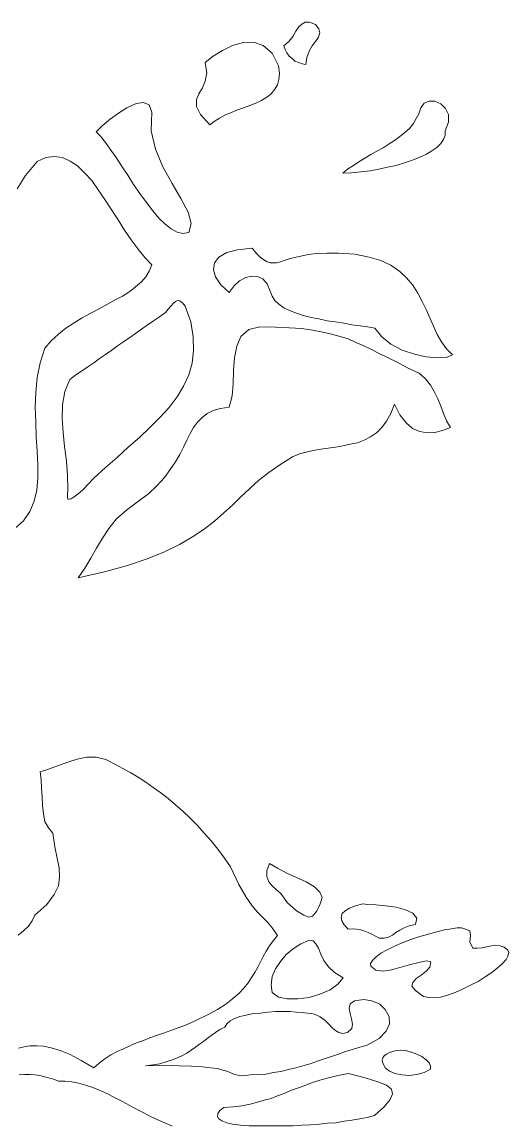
# Model space of a CAD drawing. Header units: millimetres. Extents: x 87938 to 265635, y 330093 to 434310.
# Drawn here: x 224566 to 225837, y 350842 to 353722 of the extents above; entities that cross this region are included whole.
import ezdxf

# ---------------------------------------------------------------- set-up
doc = ezdxf.new("R2010")
doc.units = ezdxf.units.MM

# ---------------------------------------------------------------- blocks, each defined once
blk = doc.blocks.new('A$C5F7565A8')
at = {"lineweight": 0}
for p, q in [((4968.9, 4749.8), (4976.6, 4757.5)), ((4976.6, 4757.5), (4985.5, 4762.5)), ((4985.5, 4762.5), (4996.9, 4762.5)), ((4996.9, 4762.5), (5012.1, 4756.2)), ((5012.1, 4756.2), (5021, 4744.8)), ((4943.5, 4712.9), (4953.6, 4725.7)), ((4953.6, 4725.7), (4961.3, 4738.4)), ((4961.3, 4738.4), (4968.9, 4749.8)), ((5019.8, 4723.1), (5012.1, 4711.7)), ((5023.6, 4734.6), (5019.8, 4723.1)), ((5021, 4744.8), (5023.6, 4734.6)), ((4796, 4701.5), (4769.3, 4688.8)), ((4824, 4709.1), (4796, 4701.5)), ((4850.6, 4710.4), (4824, 4709.1)), ((4876.1, 4701.5), (4850.6, 4710.4)), ((4899, 4681.2), (4876.1, 4701.5)), ((4929.5, 4700.2), (4943.5, 4712.9)), ((4933.3, 4691.3), (4929.5, 4700.2)), ((5003.2, 4700.2), (4995.6, 4686.3)), ((5012.1, 4711.7), (5003.2, 4700.2)), ((4745.1, 4673.6), (4724.8, 4657)), ((4769.3, 4688.8), (4745.1, 4673.6)), ((4915.5, 4648.1), (4899, 4681.2)), ((4937.1, 4682.5), (4933.3, 4691.3)), ((4943.5, 4673.6), (4937.1, 4682.5)), ((4951.1, 4667.2), (4943.5, 4673.6)), ((4958.7, 4660.8), (4951.1, 4667.2)), ((4989.3, 4669.7), (4986.7, 4651.9)), ((4995.6, 4686.3), (4989.3, 4669.7)), ((4724.8, 4657), (4728.6, 4630.3)), ((4918, 4629), (4915.5, 4648.1)), ((4967.6, 4657), (4958.7, 4660.8)), ((4977.8, 4653.2), (4967.6, 4657)), ((4986.7, 4651.9), (4977.8, 4653.2)), ((4724.8, 4608.7), (4717.1, 4590.9)), ((4728.6, 4630.3), (4724.8, 4608.7)), ((4912.9, 4598.5), (4916.8, 4612.5)), ((4916.8, 4612.5), (4918, 4629)), ((4717.1, 4590.9), (4708.2, 4575.6)), ((4896.4, 4575.6), (4906.6, 4587.1)), ((4906.6, 4587.1), (4912.9, 4598.5)), ((4544.1, 4550.2), (4520, 4538.7)), ((4563.3, 4552.7), (4544.1, 4550.2)), ((4578.5, 4546.4), (4563.3, 4552.7)), ((4708.2, 4575.6), (4701.8, 4560.3)), ((4701.8, 4560.3), (4701.8, 4542.6)), ((4840.5, 4545.1), (4857, 4551.4)), ((4857, 4551.4), (4871, 4557.8)), ((4871, 4557.8), (4885, 4566.7)), ((4885, 4566.7), (4896.4, 4575.6)), ((5286.8, 4538.7), (5295.8, 4551.4)), ((5295.8, 4551.4), (5308.5, 4556.5)), ((5308.5, 4556.5), (5323.7, 4556.5)), ((5323.7, 4556.5), (5339, 4548.9)), ((4495.8, 4523.5), (4472.9, 4506.9)), ((4520, 4538.7), (4495.8, 4523.5)), ((4584.9, 4527.3), (4578.5, 4546.4)), ((4583.6, 4479), (4584.9, 4527.3)), ((4701.8, 4542.6), (4712.1, 4521)), ((4775.6, 4519.7), (4790.9, 4526)), ((4790.9, 4526), (4807.4, 4532.4)), ((4807.4, 4532.4), (4824, 4538.7)), ((4824, 4538.7), (4840.5, 4545.1)), ((5275.4, 4510.7), (5281.7, 4523.5)), ((5281.7, 4523.5), (5286.8, 4538.7)), ((5339, 4548.9), (5351.7, 4537.5)), ((5351.7, 4537.5), (5359.3, 4521)), ((4472.9, 4506.9), (4453.9, 4490.4)), ((4712.1, 4521), (4736.2, 4494.2)), ((4736.2, 4494.2), (4747.6, 4503.1)), ((4747.6, 4503.1), (4761.6, 4512)), ((4761.6, 4512), (4775.6, 4519.7)), ((5257.6, 4485.3), (5267.8, 4498)), ((5267.8, 4498), (5275.4, 4510.7)), ((5359.3, 4501.8), (5350.4, 4479)), ((5359.3, 4521), (5359.3, 4501.8)), ((4453.9, 4490.4), (4439.9, 4476.4)), ((4439.9, 4476.4), (4451.4, 4465)), ((4451.4, 4465), (4464.1, 4448.4)), ((4595, 4430.6), (4583.6, 4479)), ((5218.2, 4453.5), (5232.1, 4463.7)), ((5232.1, 4463.7), (5244.9, 4473.9)), ((5244.9, 4473.9), (5257.6, 4485.3)), ((5350.4, 4467.5), (5346.6, 4456.1)), ((5350.4, 4479), (5350.4, 4467.5)), ((4464.1, 4448.4), (4476.8, 4430.6)), ((5188.9, 4434.5), (5204.2, 4444.6)), ((5204.2, 4444.6), (5218.2, 4453.5)), ((5328.8, 4435.7), (5316.1, 4426.8)), ((5339, 4445.9), (5328.8, 4435.7)), ((5346.6, 4456.1), (5339, 4445.9)), ((4308.9, 4409), (4286, 4398.8)), ((4330.5, 4411.6), (4308.9, 4409)), ((4352.2, 4409), (4330.5, 4411.6)), ((4372.5, 4400.1), (4352.2, 4409)), ((4476.8, 4430.6), (4492, 4409)), ((4492, 4409), (4506, 4387.4)), ((4614.1, 4384.9), (4595, 4430.6)), ((5125.3, 4397.6), (5140.6, 4407.7)), ((5140.6, 4407.7), (5157.1, 4416.7)), ((5157.1, 4416.7), (5172.4, 4425.6)), ((5172.4, 4425.6), (5188.9, 4434.5)), ((5284.3, 4410.3), (5265.2, 4402.6)), ((5302.1, 4417.9), (5284.3, 4410.3)), ((5316.1, 4426.8), (5302.1, 4417.9)), ((4286, 4398.8), (4255.5, 4362)), ((4391.5, 4387.4), (4372.5, 4400.1)), ((4409.4, 4369.6), (4391.5, 4387.4)), ((4506, 4387.4), (4522.5, 4363.3)), ((4638.3, 4341.6), (4614.1, 4384.9)), ((5083.4, 4368.3), (5096.1, 4378.5)), ((5096.1, 4378.5), (5111.3, 4388.7)), ((5111.3, 4388.7), (5125.3, 4397.6)), ((5177.5, 4378.5), (5154.6, 4374.7)), ((5200.4, 4383.6), (5177.5, 4378.5)), ((5223.2, 4388.7), (5200.4, 4383.6)), ((5244.9, 4395), (5223.2, 4388.7)), ((5265.2, 4402.6), (5244.9, 4395)), ((4255.5, 4362), (4233.8, 4327.6)), ((4428.4, 4349.2), (4409.4, 4369.6)), ((4444.9, 4325.1), (4428.4, 4349.2)), ((4522.5, 4363.3), (4537.8, 4339.1)), ((5106.3, 4369.6), (5083.4, 4368.3)), ((5130.4, 4372.2), (5106.3, 4369.6)), ((5154.6, 4374.7), (5130.4, 4372.2)), ((4462.8, 4299.6), (4444.9, 4325.1)), ((4537.8, 4339.1), (4554.3, 4314.9)), ((4661.2, 4302.2), (4638.3, 4341.6)), ((4479.3, 4274.2), (4462.8, 4299.6)), ((4554.3, 4314.9), (4570.9, 4292)), ((4570.9, 4292), (4587.4, 4270.4)), ((4680.2, 4266.6), (4661.2, 4302.2)), ((4497.1, 4246.2), (4479.3, 4274.2)), ((4587.4, 4270.4), (4603.9, 4251.3)), ((4687.9, 4237.3), (4680.2, 4266.6)), ((4513.7, 4219.5), (4497.1, 4246.2)), ((4603.9, 4251.3), (4619.2, 4236.1)), ((4619.2, 4236.1), (4635.7, 4223.4)), ((4681.5, 4213.2), (4687.9, 4237.3)), ((4531.4, 4194.1), (4513.7, 4219.5)), ((4635.7, 4223.4), (4651, 4214.5)), ((4651, 4214.5), (4666.3, 4210.6)), ((4666.3, 4210.6), (4681.5, 4213.2)), ((4549.2, 4169.9), (4531.4, 4194.1)), ((4567.1, 4148.3), (4549.2, 4169.9)), ((4584.9, 4129.2), (4567.1, 4148.3)), ((4760.3, 4149.6), (4748.9, 4134.3)), ((4780.7, 4161.1), (4760.3, 4149.6)), ((4808.7, 4168.7), (4780.7, 4161.1)), ((4846.8, 4172.5), (4808.7, 4168.7)), ((4858.3, 4158.5), (4846.8, 4172.5)), ((4868.4, 4148.3), (4858.3, 4158.5)), ((4877.4, 4141.9), (4868.4, 4148.3)), ((4957.5, 4148.3), (4943.5, 4144.5)), ((4974, 4152.2), (4957.5, 4148.3)), ((4993.1, 4156), (4974, 4152.2)), ((5016, 4158.5), (4993.1, 4156)), ((5042.7, 4159.8), (5016, 4158.5)), ((5071.9, 4159.8), (5042.7, 4159.8)), ((5115.2, 4157.2), (5071.9, 4159.8)), ((5152, 4149.6), (5115.2, 4157.2)), ((5182.5, 4140.7), (5152, 4149.6)), ((4578.5, 4112.7), (4584.9, 4129.2)), ((4748.9, 4134.3), (4746.4, 4116.5)), ((4886.3, 4136.9), (4877.4, 4141.9)), ((4893.9, 4134.3), (4886.3, 4136.9)), ((4902.8, 4134.3), (4893.9, 4134.3)), ((4910.4, 4134.3), (4902.8, 4134.3)), ((4920.6, 4136.9), (4910.4, 4134.3)), ((4930.8, 4140.7), (4920.6, 4136.9)), ((4943.5, 4144.5), (4930.8, 4140.7)), ((5209.3, 4128), (5182.5, 4140.7)), ((5232.1, 4111.5), (5209.3, 4128)), ((4558.2, 4084.7), (4569.6, 4097.5)), ((4569.6, 4097.5), (4578.5, 4112.7)), ((4746.4, 4116.5), (4751.4, 4097.5)), ((4751.4, 4097.5), (4765.5, 4077.1)), ((4813.7, 4087.3), (4830.3, 4096.2)), ((4830.3, 4096.2), (4845.6, 4100)), ((4845.6, 4100), (4860.8, 4098.7)), ((4860.8, 4098.7), (4874.8, 4092.3)), ((4874.8, 4092.3), (4886.3, 4079.6)), ((5250, 4094.9), (5232.1, 4111.5)), ((5266.5, 4075.8), (5250, 4094.9)), ((4527.6, 4059.3), (4542.9, 4072)), ((4542.9, 4072), (4558.2, 4084.7)), ((4765.5, 4077.1), (4787.1, 4056.8)), ((4787.1, 4056.8), (4799.8, 4074.6)), ((4799.8, 4074.6), (4813.7, 4087.3)), ((4886.3, 4079.6), (4893.9, 4060.6)), ((4893.9, 4060.6), (4899, 4047.9)), ((5279.2, 4055.5), (5266.5, 4075.8)), ((4469.1, 4026.2), (4489.5, 4037.7)), ((4489.5, 4037.7), (4508.6, 4047.9)), ((4508.6, 4047.9), (4527.6, 4059.3)), ((4647.2, 4033.9), (4642.1, 4028.8)), ((4652.2, 4036.4), (4647.2, 4033.9)), ((4658.6, 4035.1), (4652.2, 4036.4)), ((4665, 4030), (4658.6, 4035.1)), ((4899, 4047.9), (4906.6, 4036.4)), ((4906.6, 4036.4), (4916.8, 4026.2)), ((5290.7, 4033.9), (5279.2, 4055.5)), ((5300.8, 4012.3), (5290.7, 4033.9)), ((4403, 3990.7), (4425.9, 4003.4)), ((4425.9, 4003.4), (4447.5, 4014.8)), ((4447.5, 4014.8), (4469.1, 4026.2)), ((4620.5, 4004.6), (4605.2, 3993.2)), ((4628.1, 4013.5), (4620.5, 4004.6)), ((4635.7, 4022.4), (4628.1, 4013.5)), ((4642.1, 4028.8), (4635.7, 4022.4)), ((4672.6, 4021.1), (4665, 4030)), ((4686.6, 3980.4), (4672.6, 4021.1)), ((4916.8, 4026.2), (4929.5, 4017.3)), ((4929.5, 4017.3), (4944.8, 4009.7)), ((4944.8, 4009.7), (4962.5, 4003.4)), ((4962.5, 4003.4), (4980.4, 3997)), ((5311, 3990.7), (5300.8, 4012.3)), ((4361, 3963.9), (4382.6, 3977.9)), ((4382.6, 3977.9), (4403, 3990.7)), ((4589.9, 3983), (4573.4, 3971.5)), ((4605.2, 3993.2), (4589.9, 3983)), ((4692.9, 3941.1), (4686.6, 3980.4)), ((4980.4, 3997), (5000.7, 3991.9)), ((5000.7, 3991.9), (5021, 3988.1)), ((5021, 3988.1), (5042.7, 3983)), ((5042.7, 3983), (5064.3, 3980.4)), ((5064.3, 3980.4), (5085.9, 3976.6)), ((5085.9, 3976.6), (5107.5, 3972.8)), ((5319.9, 3969), (5311, 3990.7)), ((4322.9, 3930.8), (4341.9, 3948.7)), ((4341.9, 3948.7), (4361, 3963.9)), ((4542.9, 3949.9), (4527.6, 3939.8)), ((4558.2, 3961.4), (4542.9, 3949.9)), ((4573.4, 3971.5), (4558.2, 3961.4)), ((4837.9, 3960.1), (4817.6, 3942.3)), ((4867.2, 3967.7), (4837.9, 3960.1)), ((4907.9, 3966.5), (4867.2, 3967.7)), ((4943.5, 3965.2), (4907.9, 3966.5)), ((4976.6, 3962.7), (4943.5, 3965.2)), ((5004.5, 3958.8), (4976.6, 3962.7)), ((5031.2, 3953.8), (5004.5, 3958.8)), ((5054.1, 3948.7), (5031.2, 3953.8)), ((5077, 3942.3), (5054.1, 3948.7)), ((5107.5, 3972.8), (5129.1, 3970.3)), ((5129.1, 3970.3), (5148.2, 3967.7)), ((5148.2, 3967.7), (5167.3, 3963.9)), ((5167.3, 3963.9), (5185.1, 3941.1)), ((5330.1, 3947.4), (5319.9, 3969)), ((5341.5, 3928.3), (5330.1, 3947.4)), ((4306.4, 3911.8), (4322.9, 3930.8)), ((4495.8, 3918.1), (4480.6, 3906.7)), ((4511.1, 3928.3), (4495.8, 3918.1)), ((4527.6, 3939.8), (4511.1, 3928.3)), ((4694.2, 3905.4), (4692.9, 3941.1)), ((4807.4, 3916.9), (4801, 3886.4)), ((4817.6, 3942.3), (4807.4, 3916.9)), ((5097.4, 3935.9), (5077, 3942.3)), ((5117.7, 3927), (5097.4, 3935.9)), ((5138.1, 3918.1), (5117.7, 3927)), ((5157.1, 3909.2), (5138.1, 3918.1)), ((5185.1, 3941.1), (5209.3, 3921.9)), ((5209.3, 3921.9), (5238.5, 3906.7)), ((5354.3, 3910.5), (5341.5, 3928.3)), ((4293.7, 3873.6), (4306.4, 3911.8)), ((4464.1, 3895.3), (4448.8, 3885.1)), ((4480.6, 3906.7), (4464.1, 3895.3)), ((4690.4, 3872.3), (4694.2, 3905.4)), ((5178.7, 3897.8), (5157.1, 3909.2)), ((5201.6, 3886.4), (5178.7, 3897.8)), ((5238.5, 3906.7), (5270.3, 3896.5)), ((5270.3, 3896.5), (5300.8, 3888.9)), ((5300.8, 3888.9), (5330.1, 3886.4)), ((5353, 3887.6), (5369.5, 3894)), ((5369.5, 3894), (5354.3, 3910.5)), ((4286, 3835.5), (4293.7, 3873.6)), ((4418.3, 3863.5), (4401.8, 3852)), ((4433.5, 3873.6), (4418.3, 3863.5)), ((4448.8, 3885.1), (4433.5, 3873.6)), ((4681.5, 3841.9), (4690.4, 3872.3)), ((4801, 3886.4), (4798.5, 3853.3)), ((5225.8, 3874.9), (5201.6, 3886.4)), ((5252.5, 3860.9), (5225.8, 3874.9)), ((5283, 3846.9), (5252.5, 3860.9)), ((5330.1, 3886.4), (5353, 3887.6)), ((4282.2, 3796.1), (4286, 3835.5)), ((4371.2, 3830.4), (4358.5, 3798.6)), ((4386.5, 3841.9), (4371.2, 3830.4)), ((4401.8, 3852), (4386.5, 3841.9)), ((4667.5, 3812.6), (4681.5, 3841.9)), ((4798.5, 3853.3), (4797.2, 3818.9)), ((5299.6, 3831.6), (5283, 3846.9)), ((5312.3, 3815.1), (5299.6, 3831.6)), ((4651, 3784.6), (4667.5, 3812.6)), ((4797.2, 3818.9), (4794.7, 3787.2)), ((5322.4, 3797.3), (5312.3, 3815.1)), ((4280.9, 3756.6), (4282.2, 3796.1)), ((4358.5, 3798.6), (4352.2, 3764.3)), ((4630.6, 3756.6), (4651, 3784.6)), ((4794.7, 3787.2), (4787.1, 3757.9)), ((5331.3, 3779.5), (5322.4, 3797.3)), ((5339, 3760.4), (5331.3, 3779.5)), ((4282.2, 3718.5), (4280.9, 3756.6)), ((4352.2, 3764.3), (4350.9, 3728.7)), ((4606.5, 3731.2), (4630.6, 3756.6)), ((4745.1, 3749), (4729.8, 3741.4)), ((4764.1, 3754.1), (4745.1, 3749)), ((4787.1, 3757.9), (4764.1, 3754.1)), ((5209.3, 3741.4), (5218.2, 3765.5)), ((5218.2, 3765.5), (5232.1, 3737.6)), ((5346.6, 3741.4), (5339, 3760.4)), ((4283.4, 3680.4), (4282.2, 3718.5)), ((4350.9, 3728.7), (4353.4, 3691.8)), ((4581, 3705.8), (4606.5, 3731.2)), ((4704.4, 3718.5), (4694.2, 3704.5)), ((4715.9, 3730), (4704.4, 3718.5)), ((4729.8, 3741.4), (4715.9, 3730)), ((5185.1, 3704.5), (5197.8, 3721)), ((5197.8, 3721), (5209.3, 3741.4)), ((5232.1, 3737.6), (5248.7, 3717.2)), ((5248.7, 3717.2), (5265.2, 3701.9)), ((5354.3, 3722.3), (5346.6, 3741.4)), ((5364.4, 3704.5), (5354.3, 3722.3)), ((4353.4, 3691.8), (4357.2, 3654.9)), ((4553, 3679.1), (4581, 3705.8)), ((4685.3, 3689.2), (4676.4, 3671.4)), ((4694.2, 3704.5), (4685.3, 3689.2)), ((5155.9, 3680.4), (5171.1, 3690.5)), ((5171.1, 3690.5), (5185.1, 3704.5)), ((5265.2, 3701.9), (5284.3, 3694.3)), ((5284.3, 3694.3), (5303.4, 3690.5)), ((5303.4, 3690.5), (5323.7, 3691.8)), ((5323.7, 3691.8), (5344.1, 3696.9)), ((5344.1, 3696.9), (5364.4, 3704.5)), ((4286, 3643.5), (4283.4, 3680.4)), ((4523.8, 3653.6), (4553, 3679.1)), ((4676.4, 3671.4), (4667.5, 3653.6)), ((5064.3, 3653.6), (5083.4, 3657.4)), ((5083.4, 3657.4), (5102.4, 3661.2)), ((5102.4, 3661.2), (5121.5, 3665.1)), ((5121.5, 3665.1), (5139.3, 3671.4)), ((5139.3, 3671.4), (5155.9, 3680.4)), ((4287.3, 3607.8), (4286, 3643.5)), ((4357.2, 3654.9), (4362.3, 3616.7)), ((4494.5, 3626.9), (4523.8, 3653.6)), ((4658.6, 3634.6), (4647.2, 3615.5)), ((4667.5, 3653.6), (4658.6, 3634.6)), ((4952.4, 3628.2), (4970.2, 3635.8)), ((4970.2, 3635.8), (4988, 3640.9)), ((4988, 3640.9), (5005.8, 3644.7)), ((5005.8, 3644.7), (5026.1, 3648.5)), ((5026.1, 3648.5), (5045.2, 3651.1)), ((5045.2, 3651.1), (5064.3, 3653.6)), ((4287.3, 3573.5), (4287.3, 3607.8)), ((4362.3, 3616.7), (4364.9, 3579.9)), ((4433.5, 3572.3), (4464.1, 3600.2)), ((4464.1, 3600.2), (4494.5, 3626.9)), ((4647.2, 3615.5), (4633.2, 3595.1)), ((4890.1, 3587.5), (4919.3, 3607.8)), ((4919.3, 3607.8), (4952.4, 3628.2)), ((4284.7, 3541.7), (4287.3, 3573.5)), ((4364.9, 3579.9), (4366.1, 3543)), ((4404.3, 3541.7), (4433.5, 3572.3)), ((4617.9, 3574.8), (4598.8, 3553.2)), ((4633.2, 3595.1), (4617.9, 3574.8)), ((4864.6, 3567.1), (4890.1, 3587.5)), ((4366.1, 3543), (4364.9, 3530.3)), ((4598.8, 3553.2), (4577.2, 3532.8)), ((4817.6, 3523.9), (4840.5, 3545.5)), ((4840.5, 3545.5), (4864.6, 3567.1)), ((4278.4, 3512.4), (4284.7, 3541.7)), ((4364.9, 3530.3), (4364.9, 3522.7)), ((4364.9, 3522.7), (4366.1, 3517.5)), ((4366.1, 3517.5), (4369.9, 3517.5)), ((4369.9, 3517.5), (4375, 3518.8)), ((4375, 3518.8), (4382.6, 3523.9)), ((4382.6, 3523.9), (4392.8, 3531.6)), ((4392.8, 3531.6), (4404.3, 3541.7)), ((4577.2, 3532.8), (4550.5, 3512.4)), ((4796, 3502.3), (4817.6, 3523.9)), ((4250.4, 3461.6), (4266.9, 3485.8)), ((4266.9, 3485.8), (4278.4, 3512.4)), ((4518.7, 3489.6), (4493.3, 3466.7)), ((4550.5, 3512.4), (4518.7, 3489.6)), ((4773.1, 3482), (4796, 3502.3)), ((4228.8, 3442.5), (4250.4, 3461.6)), ((4493.3, 3466.7), (4472.9, 3441.2)), ((4722.2, 3440), (4748.9, 3460.3)), ((4748.9, 3460.3), (4773.1, 3482)), ((4472.9, 3441.2), (4456.4, 3415.8)), ((4691.7, 3419.6), (4722.2, 3440)), ((4456.4, 3415.8), (4441.1, 3390.4)), ((4617.9, 3380.2), (4657.3, 3399.3)), ((4657.3, 3399.3), (4691.7, 3419.6)), ((4441.1, 3390.4), (4425.9, 3363.7)), ((4573.4, 3362.4), (4617.9, 3380.2)), ((4425.9, 3363.7), (4410.6, 3338.2)), ((4461.5, 3328.1), (4521.3, 3344.6)), ((4521.3, 3344.6), (4573.4, 3362.4)), ((4410.6, 3338.2), (4392.8, 3312.8)), ((4392.8, 3312.8), (4461.5, 3328.1)), ((4341.9, 2823.2), (4317.8, 2814.3)), ((4366.1, 2832.1), (4341.9, 2823.2)), ((4390.3, 2839.8), (4366.1, 2832.1)), ((4415.7, 2844.8), (4390.3, 2839.8)), ((4439.9, 2844.8), (4415.7, 2844.8)), ((4465.3, 2838.5), (4439.9, 2844.8)), ((4490.7, 2825.7), (4465.3, 2838.5)), ((4509.8, 2815.6), (4490.7, 2825.7)), ((4317.8, 2814.3), (4293.7, 2806.7)), ((4293.7, 2806.7), (4296.2, 2786.3)), ((4530.2, 2804.1), (4509.8, 2815.6)), ((4549.2, 2792.7), (4530.2, 2804.1)), ((4296.2, 2786.3), (4297.5, 2763.4)), ((4569.6, 2779.9), (4549.2, 2792.7)), ((4588.7, 2766), (4569.6, 2779.9)), ((4609, 2752), (4588.7, 2766)), ((4297.5, 2763.4), (4298.7, 2740.6)), ((4298.7, 2740.6), (4300, 2718.9)), ((4628.1, 2736.7), (4609, 2752)), ((4647.2, 2720.2), (4628.1, 2736.7)), ((4300, 2718.9), (4302.6, 2697.3)), ((4666.3, 2703.7), (4647.2, 2720.2)), ((4302.6, 2697.3), (4306.4, 2676.9)), ((4685.3, 2685.9), (4666.3, 2703.7)), ((4704.4, 2666.8), (4685.3, 2685.9)), ((4306.4, 2676.9), (4315.3, 2660.4)), ((4315.3, 2660.4), (4326.7, 2646.4)), ((4722.2, 2646.4), (4704.4, 2666.8)), ((4326.7, 2646.4), (4331.8, 2610.8)), ((4740, 2626.1), (4722.2, 2646.4)), ((4757.8, 2604.5), (4740, 2626.1)), ((4331.8, 2610.8), (4338.1, 2581.6)), ((4774.4, 2581.6), (4757.8, 2604.5)), ((4338.1, 2581.6), (4343.2, 2556.1)), ((4790.9, 2558.7), (4774.4, 2581.6)), ((4892.6, 2567.6), (4885, 2548.5)), ((4912.9, 2554.9), (4892.6, 2567.6)), ((4343.2, 2556.1), (4344.5, 2532)), ((4812.5, 2512.9), (4790.9, 2558.7)), ((4885, 2548.5), (4885, 2533.3)), ((4937.1, 2542.2), (4912.9, 2554.9)), ((4962.5, 2530.7), (4937.1, 2542.2)), ((4341.9, 2509.1), (4330.5, 2486.2)), ((4344.5, 2532), (4341.9, 2509.1)), ((4831.6, 2479.8), (4812.5, 2512.9)), ((4885, 2533.3), (4890.1, 2519.2)), ((4890.1, 2519.2), (4899, 2509.1)), ((4899, 2509.1), (4910.4, 2498.9)), ((4988, 2519.2), (4962.5, 2530.7)), ((5009.6, 2506.5), (4988, 2519.2)), ((5023.6, 2492.6), (5009.6, 2506.5)), ((4330.5, 2486.2), (4311.4, 2460.7)), ((4846.8, 2456.9), (4831.6, 2479.8)), ((4910.4, 2498.9), (4921.9, 2488.7)), ((4921.9, 2488.7), (4930.8, 2477.3)), ((4930.8, 2477.3), (4938.4, 2465.8)), ((5030, 2478.6), (5023.6, 2492.6)), ((5024.8, 2462), (5030, 2478.6)), ((4311.4, 2460.7), (4279.6, 2432.8)), ((4860.8, 2440.4), (4846.8, 2456.9)), ((4938.4, 2465.8), (4962.5, 2444.2)), ((5016, 2444.2), (5021, 2454.4)), ((5021, 2454.4), (5024.8, 2462)), ((5101.2, 2450.6), (5089.7, 2444.2)), ((5116.4, 2456.9), (5101.2, 2450.6)), ((5135.5, 2462), (5116.4, 2456.9)), ((5148.2, 2460.7), (5135.5, 2462)), ((5169.8, 2459.5), (5148.2, 2460.7)), ((5195.3, 2456.9), (5169.8, 2459.5)), ((5223.2, 2453.1), (5195.3, 2456.9)), ((5247.4, 2446.8), (5223.2, 2453.1)), ((4279.6, 2432.8), (4273.3, 2417.5)), ((4873.6, 2427.7), (4860.8, 2440.4)), ((4886.3, 2415), (4873.6, 2427.7)), ((4962.5, 2444.2), (4981.6, 2432.8)), ((4981.6, 2432.8), (4994.4, 2427.7)), ((4994.4, 2427.7), (5004.5, 2430.2)), ((5004.5, 2430.2), (5010.9, 2436.6)), ((5010.9, 2436.6), (5016, 2444.2)), ((5082.1, 2436.6), (5079.6, 2427.7)), ((5079.6, 2427.7), (5080.8, 2417.5)), ((5089.7, 2444.2), (5082.1, 2436.6)), ((5266.5, 2437.9), (5247.4, 2446.8)), ((5276.7, 2425.2), (5266.5, 2437.9)), ((5272.8, 2408.6), (5276.7, 2425.2)), ((4250.4, 2392.1), (4236.4, 2380.7)), ((4263.1, 2403.5), (4250.4, 2392.1)), ((4273.3, 2417.5), (4263.1, 2403.5)), ((4899, 2399.7), (4886.3, 2415)), ((4912.9, 2379.4), (4899, 2399.7)), ((5080.8, 2417.5), (5087.2, 2407.3)), ((5087.2, 2407.3), (5097.4, 2395.9)), ((5097.4, 2395.9), (5108.8, 2397.2)), ((5108.8, 2397.2), (5119, 2395.9)), ((5119, 2395.9), (5130.4, 2394.6)), ((5130.4, 2394.6), (5140.6, 2390.8)), ((5140.6, 2390.8), (5149.5, 2387)), ((5222, 2387), (5232.1, 2393.4)), ((5232.1, 2393.4), (5243.6, 2399.7)), ((5243.6, 2399.7), (5256.3, 2404.8)), ((5256.3, 2404.8), (5272.8, 2408.6)), ((5328.8, 2389.5), (5349.2, 2394.6)), ((5349.2, 2394.6), (5367, 2397.2)), ((5367, 2397.2), (5382.2, 2399.7)), ((5382.2, 2399.7), (5393.6, 2399.7)), ((5393.6, 2399.7), (5401.3, 2397.2)), ((5401.3, 2397.2), (5415.3, 2392.1)), ((5415.3, 2392.1), (5416.6, 2379.4)), ((4892.6, 2352.6), (4901.5, 2365.4)), ((4901.5, 2365.4), (4912.9, 2379.4)), ((4994.4, 2366.7), (4974, 2357.7)), ((5005.8, 2365.4), (4994.4, 2366.7)), ((5013.4, 2357.7), (5005.8, 2365.4)), ((5149.5, 2387), (5159.7, 2383.2)), ((5159.7, 2383.2), (5168.6, 2378.1)), ((5168.6, 2378.1), (5178.7, 2373)), ((5178.7, 2373), (5191.5, 2373)), ((5191.5, 2373), (5202.9, 2375.6)), ((5202.9, 2375.6), (5213.1, 2380.7)), ((5213.1, 2380.7), (5222, 2387)), ((5238.5, 2360.3), (5261.4, 2369.2)), ((5261.4, 2369.2), (5284.3, 2376.8)), ((5284.3, 2376.8), (5307.2, 2383.2)), ((5307.2, 2383.2), (5328.8, 2389.5)), ((5416.6, 2379.4), (5415.3, 2362.9)), ((5415.3, 2362.9), (5422.9, 2346.3)), ((4876.1, 2324.7), (4883.7, 2338.7)), ((4883.7, 2338.7), (4892.6, 2352.6)), ((4953.6, 2345), (4935.9, 2329.8)), ((4974, 2357.7), (4953.6, 2345)), ((5019.8, 2346.3), (5013.4, 2357.7)), ((5026.1, 2331.1), (5019.8, 2346.3)), ((5169.8, 2323.4), (5182.5, 2333.6)), ((5182.5, 2333.6), (5199.1, 2342.5)), ((5199.1, 2342.5), (5218.2, 2351.4)), ((5218.2, 2351.4), (5238.5, 2360.3)), ((5422.9, 2346.3), (5434.3, 2346.3)), ((5434.3, 2346.3), (5447.1, 2347.6)), ((5447.1, 2347.6), (5458.5, 2350.1)), ((5458.5, 2350.1), (5471.2, 2352.6)), ((5471.2, 2352.6), (5482.7, 2353.9)), ((5482.7, 2353.9), (5494.1, 2352.6)), ((5494.1, 2352.6), (5504.3, 2348.8)), ((5504.3, 2348.8), (5514.5, 2341.2)), ((5514.5, 2341.2), (5517, 2334.9)), ((5517, 2334.9), (5514.5, 2326)), ((4862.1, 2296.7), (4868.4, 2310.7)), ((4868.4, 2310.7), (4876.1, 2324.7)), ((4920.6, 2312), (4907.9, 2292.9)), ((4935.9, 2329.8), (4920.6, 2312)), ((5033.8, 2314.5), (5026.1, 2331.1)), ((5046.5, 2298), (5033.8, 2314.5)), ((5155.9, 2306.9), (5160.9, 2314.5)), ((5157.1, 2299.2), (5155.9, 2306.9)), ((5160.9, 2314.5), (5169.8, 2323.4)), ((5260.1, 2304.3), (5235.9, 2296.7)), ((5281.7, 2309.4), (5260.1, 2304.3)), ((5300.8, 2313.3), (5281.7, 2309.4)), ((5313.6, 2310.7), (5300.8, 2313.3)), ((5311, 2296.7), (5313.6, 2310.7)), ((5499.2, 2305.6), (5486.5, 2294.2)), ((5509.4, 2317.1), (5499.2, 2305.6)), ((5514.5, 2326), (5509.4, 2317.1)), ((4845.6, 2270), (4854.4, 2282.7)), ((4854.4, 2282.7), (4862.1, 2296.7)), ((4907.9, 2292.9), (4899, 2272.6)), ((5061.7, 2282.7), (5046.5, 2298)), ((5084.7, 2268.7), (5061.7, 2282.7)), ((5169.8, 2289.1), (5157.1, 2299.2)), ((5188.9, 2286.5), (5169.8, 2289.1)), ((5210.5, 2290.3), (5188.9, 2286.5)), ((5235.9, 2296.7), (5210.5, 2290.3)), ((5275.4, 2267.5), (5288.1, 2276.4)), ((5288.1, 2276.4), (5300.8, 2286.5)), ((5300.8, 2286.5), (5311, 2296.7)), ((5472.5, 2282.7), (5454.7, 2271.3)), ((5486.5, 2294.2), (5472.5, 2282.7)), ((4825.2, 2242), (4836.7, 2256)), ((4836.7, 2256), (4845.6, 2270)), ((4899, 2272.6), (4896.4, 2250.9)), ((4896.4, 2250.9), (4899, 2230.6)), ((5050.3, 2238.2), (5070.6, 2252.2)), ((5070.6, 2252.2), (5084.7, 2268.7)), ((5264, 2247.1), (5266.5, 2257.3)), ((5272.8, 2235.7), (5264, 2247.1)), ((5266.5, 2257.3), (5275.4, 2267.5)), ((5416.6, 2249.6), (5396.2, 2239.5)), ((5436.9, 2259.9), (5416.6, 2249.6)), ((5454.7, 2271.3), (5436.9, 2259.9)), ((4796, 2214.1), (4812.5, 2228)), ((4812.5, 2228), (4825.2, 2242)), ((4899, 2230.6), (4915.5, 2219.1)), ((4915.5, 2219.1), (4938.4, 2214.1)), ((4966.4, 2214.1), (4995.6, 2217.9)), ((4995.6, 2217.9), (5023.6, 2226.8)), ((5023.6, 2226.8), (5050.3, 2238.2)), ((5294.5, 2220.4), (5272.8, 2235.7)), ((5307.2, 2217.9), (5294.5, 2220.4)), ((5322.4, 2216.6), (5307.2, 2217.9)), ((5339, 2219.1), (5322.4, 2216.6)), ((5356.8, 2224.2), (5339, 2219.1)), ((5377.1, 2230.6), (5356.8, 2224.2)), ((5396.2, 2239.5), (5377.1, 2230.6)), ((4756.5, 2186.1), (4778.2, 2200)), ((4778.2, 2200), (4796, 2214.1)), ((4938.4, 2214.1), (4966.4, 2214.1)), ((5102.4, 2201.3), (5099.9, 2189.9)), ((5099.9, 2189.9), (5102.4, 2175.9)), ((5113.9, 2209), (5102.4, 2201.3)), ((5138.1, 2212.8), (5113.9, 2209)), ((5159.7, 2209), (5138.1, 2212.8)), ((5180, 2200), (5159.7, 2209)), ((5194, 2186.1), (5180, 2200)), ((4703.1, 2159.4), (4732.4, 2173.4)), ((4732.4, 2173.4), (4756.5, 2186.1)), ((4801, 2163.2), (4789.6, 2156.8)), ((4815, 2168.3), (4801, 2163.2)), ((4831.6, 2172.1), (4815, 2168.3)), ((4849.4, 2175.9), (4831.6, 2172.1)), ((4868.4, 2177.2), (4849.4, 2175.9)), ((4887.5, 2179.7), (4868.4, 2177.2)), ((4907.9, 2181), (4887.5, 2179.7)), ((4927, 2181), (4907.9, 2181)), ((4946, 2181), (4927, 2181)), ((4962.5, 2179.7), (4946, 2181)), ((4977.8, 2178.4), (4962.5, 2179.7)), ((4991.8, 2177.2), (4977.8, 2178.4)), ((5002, 2175.9), (4991.8, 2177.2)), ((5009.6, 2174.6), (5002, 2175.9)), ((5024.8, 2167), (5009.6, 2174.6)), ((5037.6, 2158.1), (5024.8, 2167)), ((5102.4, 2175.9), (5106.3, 2161.9)), ((5106.3, 2161.9), (5108.8, 2147.9)), ((5204.2, 2168.3), (5194, 2186.1)), ((5205.5, 2149.2), (5204.2, 2168.3)), ((4615.4, 2125), (4634.5, 2131.4)), ((4634.5, 2131.4), (4651, 2137.7)), ((4651, 2137.7), (4668.8, 2144.1)), ((4668.8, 2144.1), (4686.6, 2151.7)), ((4686.6, 2151.7), (4703.1, 2159.4)), ((4762.9, 2133.9), (4751.4, 2126.3)), ((4775.6, 2140.3), (4762.9, 2133.9)), ((4780.7, 2149.2), (4775.6, 2140.3)), ((4789.6, 2156.8), (4780.7, 2149.2)), ((5046.5, 2149.2), (5037.6, 2158.1)), ((5055.4, 2139), (5046.5, 2149.2)), ((5064.3, 2131.4), (5055.4, 2139)), ((5073.2, 2126.3), (5064.3, 2131.4)), ((5107.5, 2136.5), (5096.1, 2126.3)), ((5108.8, 2147.9), (5107.5, 2136.5)), ((5196.6, 2130.1), (5205.5, 2149.2)), ((4545.4, 2099.6), (4563.3, 2106)), ((4563.3, 2106), (4579.8, 2112.3)), ((4579.8, 2112.3), (4597.6, 2118.7)), ((4597.6, 2118.7), (4615.4, 2125)), ((4719.7, 2103.4), (4709.5, 2095.8)), ((4729.8, 2111.1), (4719.7, 2103.4)), ((4740, 2118.7), (4729.8, 2111.1)), ((4751.4, 2126.3), (4740, 2118.7)), ((5083.4, 2123.8), (5073.2, 2126.3)), ((5096.1, 2126.3), (5083.4, 2123.8)), ((5147, 2093.2), (5178.7, 2111.1)), ((5178.7, 2111.1), (5196.6, 2130.1)), ((4237.7, 2085.6), (4251.7, 2089.4)), ((4251.7, 2089.4), (4266.9, 2091.9)), ((4266.9, 2091.9), (4284.7, 2091.9)), ((4284.7, 2091.9), (4302.6, 2090.7)), ((4302.6, 2090.7), (4322.9, 2086.9)), ((4322.9, 2086.9), (4345.8, 2079.2)), ((4345.8, 2079.2), (4372.5, 2069.1)), ((4478, 2067.8), (4494.5, 2076.7)), ((4494.5, 2076.7), (4511.1, 2084.3)), ((4511.1, 2084.3), (4527.6, 2091.9)), ((4527.6, 2091.9), (4545.4, 2099.6)), ((4687.9, 2080.5), (4676.4, 2072.9)), ((4699.3, 2088.1), (4687.9, 2080.5)), ((4709.5, 2095.8), (4699.3, 2088.1)), ((5071.9, 2070.3), (5091, 2076.7)), ((5091, 2076.7), (5108.8, 2081.8)), ((5108.8, 2081.8), (5127.9, 2088.1)), ((5127.9, 2088.1), (5147, 2093.2)), ((5205.5, 2074.2), (5197.8, 2070.3)), ((5214.4, 2076.7), (5205.5, 2074.2)), ((5223.2, 2079.2), (5214.4, 2076.7)), ((5233.4, 2080.5), (5223.2, 2079.2)), ((5247.4, 2079.2), (5233.4, 2080.5)), ((5262.7, 2075.4), (5247.4, 2079.2)), ((5276.7, 2070.3), (5262.7, 2075.4)), ((4372.5, 2069.1), (4400.5, 2053.8)), ((4400.5, 2053.8), (4433.5, 2034.7)), ((4433.5, 2034.7), (4447.5, 2046.2)), ((4447.5, 2046.2), (4462.8, 2057.6)), ((4462.8, 2057.6), (4478, 2067.8)), ((4606.5, 2044.9), (4588.7, 2042.3)), ((4623, 2050), (4606.5, 2044.9)), ((4638.3, 2055.1), (4623, 2050)), ((4652.2, 2060.2), (4638.3, 2055.1)), ((4665, 2066.5), (4652.2, 2060.2)), ((4676.4, 2072.9), (4665, 2066.5)), ((4979.1, 2039.8), (4998.2, 2044.9)), ((4998.2, 2044.9), (5017.2, 2051.3)), ((5017.2, 2051.3), (5035.1, 2057.6)), ((5035.1, 2057.6), (5054.1, 2064)), ((5054.1, 2064), (5071.9, 2070.3)), ((5187.7, 2060.2), (5186.4, 2053.8)), ((5186.4, 2053.8), (5187.7, 2047.4)), ((5191.5, 2065.3), (5187.7, 2060.2)), ((5187.7, 2047.4), (5194, 2034.7)), ((5197.8, 2070.3), (5191.5, 2065.3)), ((5289.4, 2064), (5276.7, 2070.3)), ((5300.8, 2055.1), (5289.4, 2064)), ((5308.5, 2047.4), (5300.8, 2055.1)), ((5312.3, 2038.5), (5308.5, 2047.4)), ((4253, 2016.9), (4238.9, 2015.7)), ((4266.9, 2016.9), (4253, 2016.9)), ((4280.9, 2015.7), (4266.9, 2016.9)), ((4588.7, 2042.3), (4568.3, 2039.8)), ((4568.3, 2039.8), (4616.7, 2041.1)), ((4616.7, 2041.1), (4656.1, 2039.8)), ((4656.1, 2039.8), (4689.1, 2038.5)), ((4689.1, 2038.5), (4717.1, 2037.3)), ((4717.1, 2037.3), (4738.7, 2034.7)), ((4738.7, 2034.7), (4756.5, 2032.2)), ((4756.5, 2032.2), (4770.5, 2028.4)), ((4770.5, 2028.4), (4780.7, 2025.8)), ((4780.7, 2025.8), (4788.3, 2023.3)), ((4788.3, 2023.3), (4794.7, 2019.5)), ((4794.7, 2019.5), (4801, 2016.9)), ((4801, 2016.9), (4806.1, 2015.7)), ((4841.7, 2015.7), (4862.1, 2016.9)), ((4862.1, 2016.9), (4882.5, 2018.2)), ((4882.5, 2018.2), (4902.8, 2022)), ((4902.8, 2022), (4921.9, 2024.6)), ((4921.9, 2024.6), (4942.2, 2029.6)), ((4942.2, 2029.6), (4961.3, 2034.7)), ((4961.3, 2034.7), (4979.1, 2039.8)), ((5098.6, 2019.5), (5070.6, 2014.4)), ((5141.9, 2008), (5098.6, 2019.5)), ((5194, 2034.7), (5205.5, 2025.8)), ((5205.5, 2025.8), (5219.4, 2019.5)), ((5219.4, 2019.5), (5237.3, 2015.7)), ((5256.3, 2014.4), (5276.7, 2016.9)), ((5276.7, 2016.9), (5295.8, 2022)), ((5295.8, 2022), (5312.3, 2030.9)), ((5312.3, 2030.9), (5312.3, 2038.5)), ((4296.2, 2013.1), (4280.9, 2015.7)), ((4311.4, 2009.3), (4296.2, 2013.1)), ((4326.7, 2005.5), (4311.4, 2009.3)), ((4341.9, 1999.2), (4326.7, 2005.5)), ((4358.5, 1999.2), (4341.9, 1999.2)), ((4376.3, 1997.9), (4358.5, 1999.2)), ((4394.1, 1994), (4376.3, 1997.9)), ((4411.9, 1988.9), (4394.1, 1994)), ((4431, 1982.6), (4411.9, 1988.9)), ((4806.1, 2015.7), (4812.5, 2014.4)), ((4812.5, 2014.4), (4820.1, 2013.1)), ((4820.1, 2013.1), (4829, 2014.4)), ((4829, 2014.4), (4841.7, 2015.7)), ((4982.9, 1987.7), (4965.1, 1981.3)), ((5002, 1995.3), (4982.9, 1987.7)), ((5023.6, 2001.7), (5002, 1995.3)), ((5046.5, 2008), (5023.6, 2001.7)), ((5070.6, 2014.4), (5046.5, 2008)), ((5174.9, 1997.9), (5141.9, 2008)), ((5197.8, 1988.9), (5174.9, 1997.9)), ((5210.5, 1978.8), (5197.8, 1988.9)), ((5237.3, 2015.7), (5256.3, 2014.4)), ((4450.1, 1975), (4431, 1982.6)), ((4469.1, 1966.1), (4450.1, 1975)), ((4488.2, 1957.2), (4469.1, 1966.1)), ((4912.9, 1961), (4896.4, 1954.6)), ((4930.8, 1967.3), (4912.9, 1961)), ((4947.3, 1975), (4930.8, 1967.3)), ((4965.1, 1981.3), (4947.3, 1975)), ((5206.7, 1952.1), (5213.1, 1966.1)), ((5213.1, 1966.1), (5210.5, 1978.8)), ((4507.3, 1947), (4488.2, 1957.2)), ((4526.4, 1936.8), (4507.3, 1947)), ((4545.4, 1926.6), (4526.4, 1936.8)), ((4773.1, 1930.4), (4762.9, 1922.8)), ((4798.5, 1933), (4773.1, 1930.4)), ((4820.1, 1935.5), (4798.5, 1933)), ((4841.7, 1939.3), (4820.1, 1935.5)), ((4860.8, 1944.5), (4841.7, 1939.3)), ((4878.6, 1949.6), (4860.8, 1944.5)), ((4896.4, 1954.6), (4878.6, 1949.6)), ((5166, 1910.1), (5191.5, 1933)), ((5191.5, 1933), (5206.7, 1952.1)), ((4564.5, 1916.5), (4545.4, 1926.6)), ((4583.6, 1906.3), (4564.5, 1916.5)), ((4602.6, 1897.4), (4583.6, 1906.3)), ((4757.8, 1915.2), (4756.5, 1907.6)), ((4756.5, 1907.6), (4760.3, 1901.2)), ((4762.9, 1922.8), (4757.8, 1915.2)), ((4760.3, 1901.2), (4768, 1896.1)), ((5107.5, 1897.4), (5127.9, 1901.2)), ((5127.9, 1901.2), (5147, 1905)), ((5147, 1905), (5166, 1910.1)), ((4620.5, 1889.7), (4602.6, 1897.4)), ((4638.3, 1882.1), (4620.5, 1889.7)), ((4768, 1896.1), (4780.7, 1891.1)), ((4780.7, 1891.1), (4796, 1887.2)), ((4796, 1887.2), (4816.3, 1884.7)), ((4816.3, 1884.7), (4839.2, 1883.4)), ((4839.2, 1883.4), (4862.1, 1883.4)), ((4862.1, 1883.4), (4885, 1883.4)), ((4885, 1883.4), (4907.9, 1883.4)), ((4907.9, 1883.4), (4930.8, 1883.4)), ((4930.8, 1883.4), (4953.6, 1883.4)), ((4953.6, 1883.4), (4976.6, 1884.7)), ((4976.6, 1884.7), (4999.4, 1885.9)), ((4999.4, 1885.9), (5022.3, 1887.2)), ((5022.3, 1887.2), (5044, 1889.7)), ((5044, 1889.7), (5065.6, 1891.1)), ((5065.6, 1891.1), (5087.2, 1894.9)), ((5087.2, 1894.9), (5107.5, 1897.4))]:
    blk.add_line(p, q, dxfattribs=at)

msp = doc.modelspace()

# ---------------------------------------------------------------- block references
msp.add_blockref('A$C5F7565A8', (220319.6, 348959.3))

doc.saveas('drawing.dxf')
